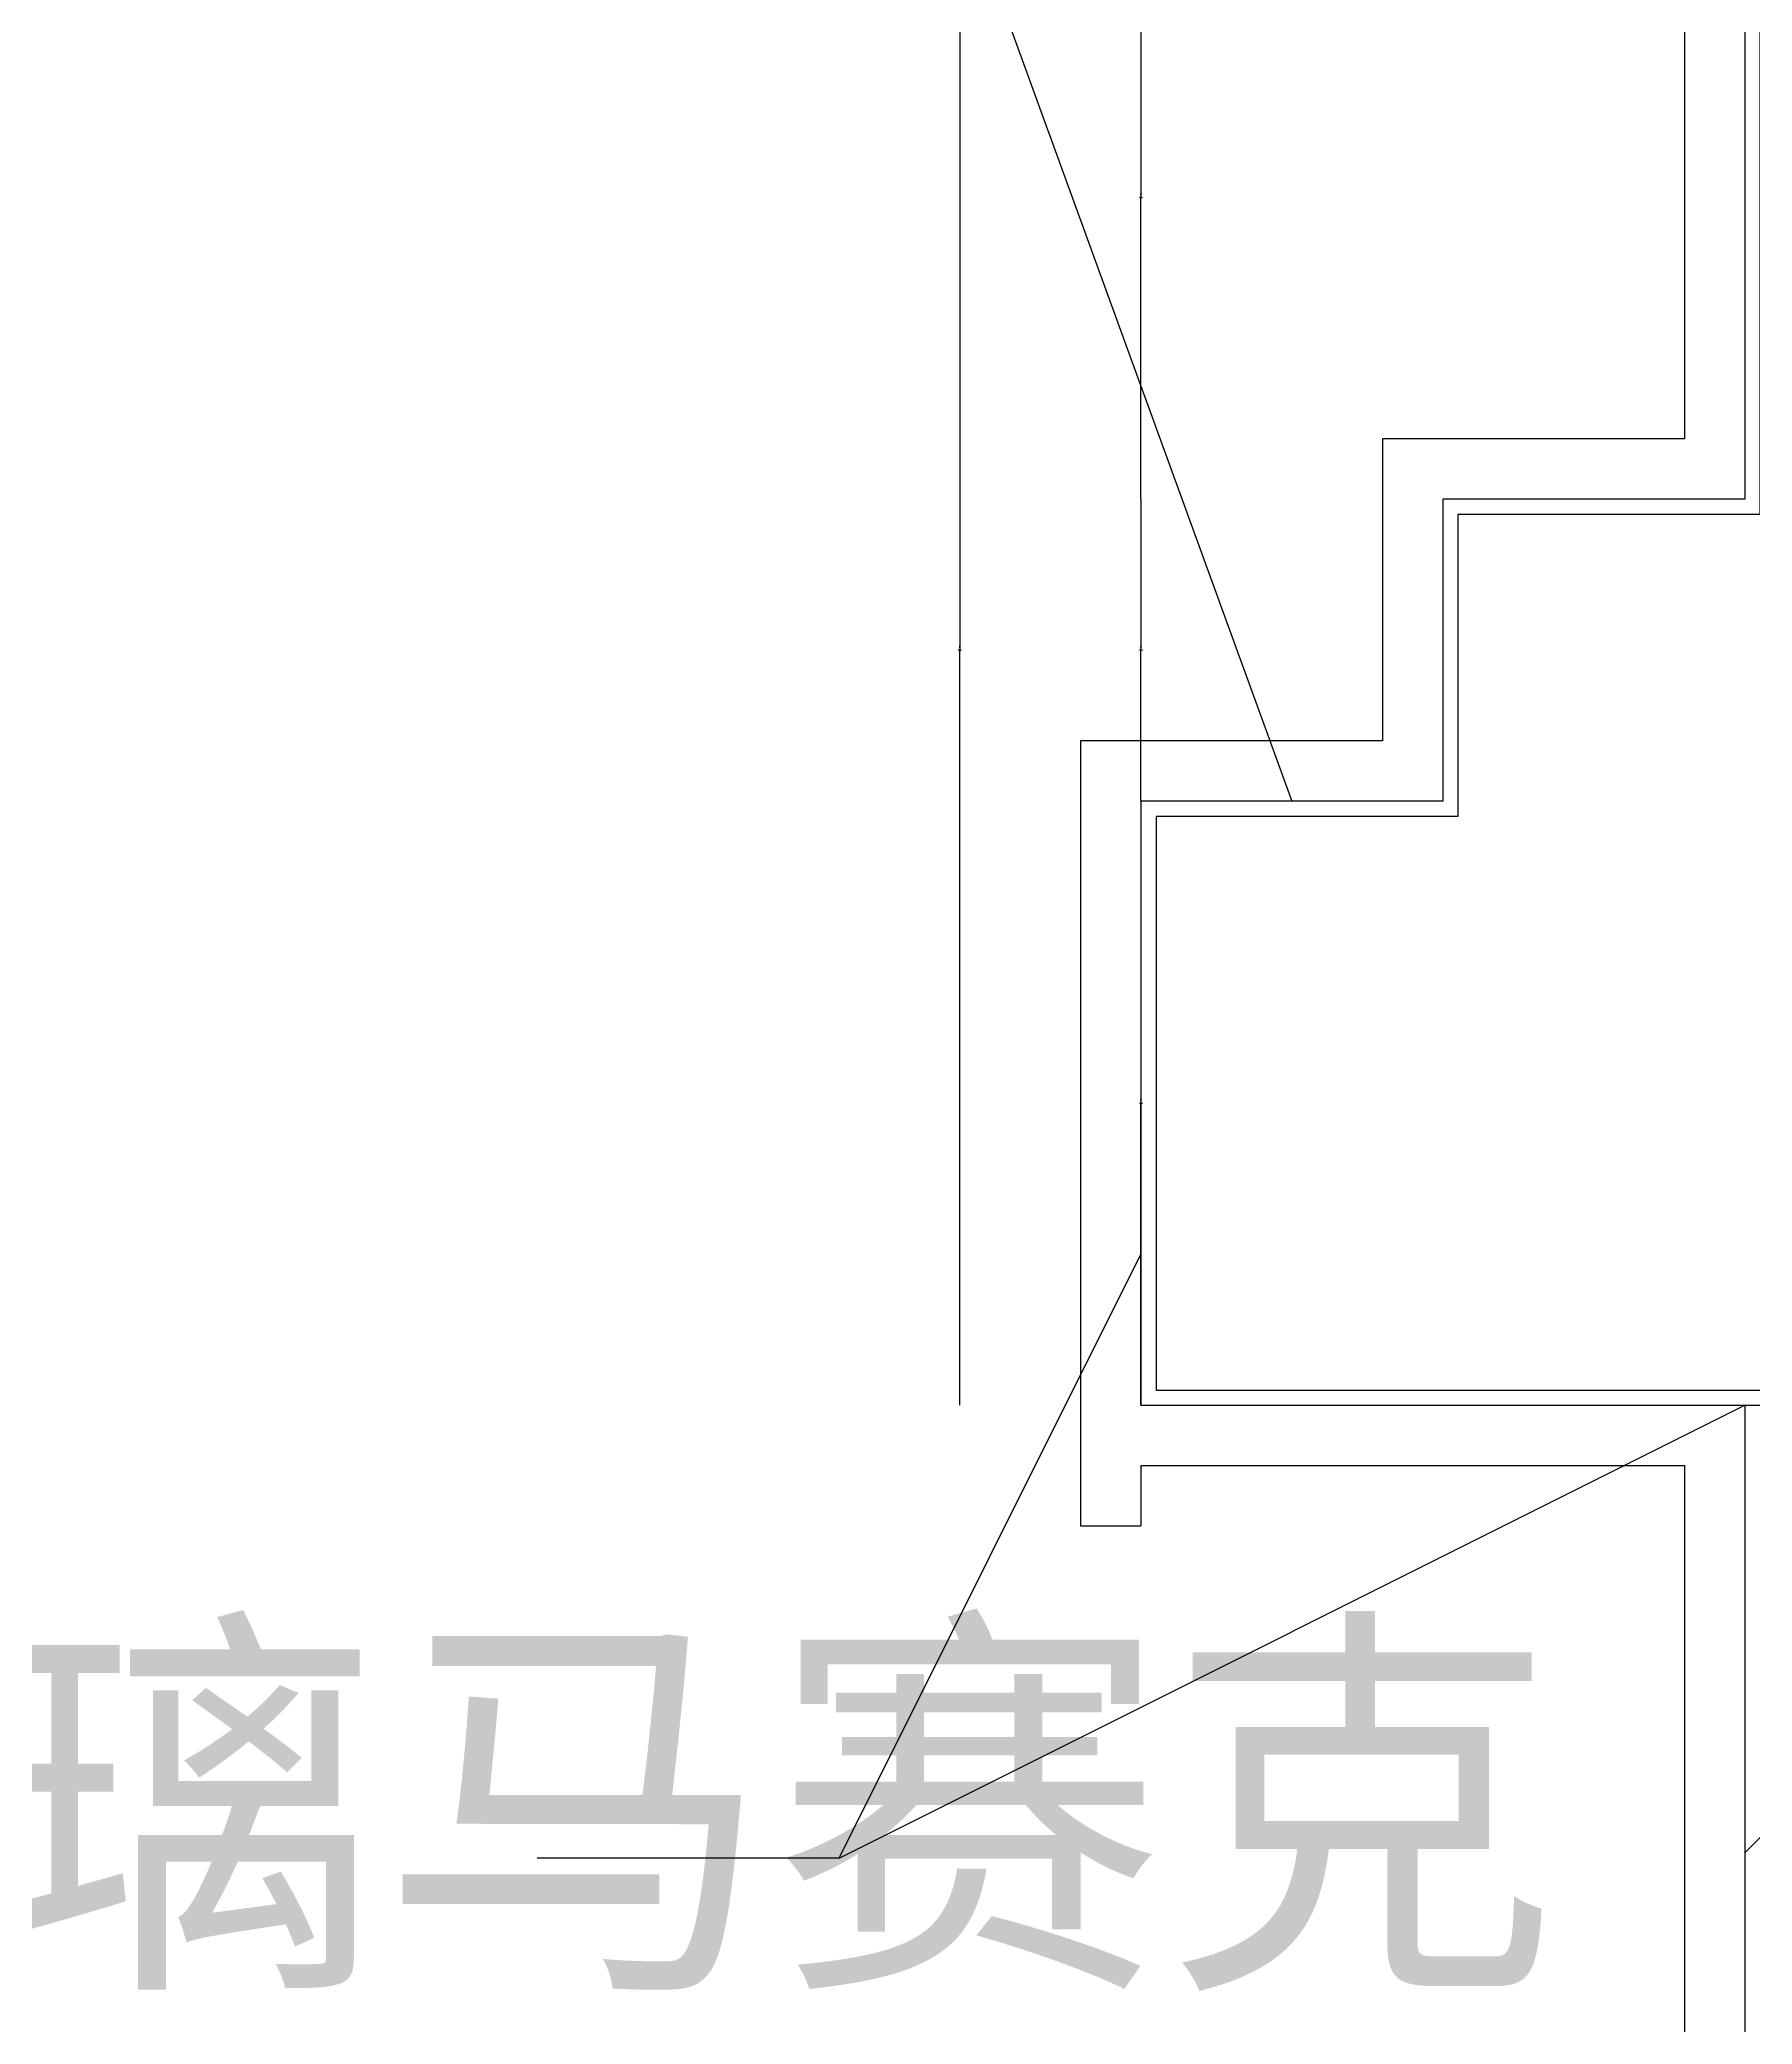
# Model space of a CAD drawing. Header units: metres. Extents: x -297 to 2210, y -16 to 3309.
# Drawn here: x 485 to 1052, y 993 to 1651 of the extents above; entities that cross this region are included whole.
import ezdxf

# ---------------------------------------------------------------- set-up
doc = ezdxf.new("R2010")
doc.units = ezdxf.units.M
for name, color, linetype in [('LM', 141, 'Continuous'), ('PUB_DIM', 3, 'Continuous'), ('PUB_TEXT', 7, 'Continuous'), ('PUB_WALL', 7, 'Continuous'), ('S_WALL', 7, 'Continuous')]:
    doc.layers.add(name, color=color, linetype=linetype)
doc.dimstyles.get("Standard").update_dxf_attribs({"dimtxt": 2.5, "dimasz": 2.5, "dimexe": 1.25, "dimexo": 0.625, "dimtad": 1, "dimcen": 2.5, "dimazin": 3, "dimtfac": 1, "dimtmove": 0, "dimatfit": 3})

# ---------------------------------------------------------------- blocks, each defined once
blk = doc.blocks.new('*D11')
for p, q in [((850, 1698.3), (850, 1598.3)), ((849.75, 1598.3), (849.5, 1598.3)), ((850, 1498.3), (850, 1598.3)), ((850, 1598.3), (850, 1598.3)), ((850.25, 1598.3), (850.5, 1598.3))]:
    blk.add_line(p, q)
at = {"layer": 'Defpoints'}
for p in [(850, 1698.3), (850, 1598.3), (850, 1498.3)]:
    blk.add_point(p, dxfattribs=at)
at = {"layer": 'PUB_DIM', "insert": (850, 1599.425), "char_height": 1, "attachment_point": 5}
blk.add_mtext('0', dxfattribs=at)
blk = doc.blocks.new('*D12')
for p, q in [((850, 1498.3), (850, 1448.3)), ((849.75, 1448.3), (849.5, 1448.3)), ((850, 1398.3), (850, 1448.3)), ((850, 1448.3), (850, 1448.3)), ((850.25, 1448.3), (850.5, 1448.3))]:
    blk.add_line(p, q)
at = {"layer": 'Defpoints'}
for p in [(850, 1498.3), (850, 1448.3), (850, 1398.3)]:
    blk.add_point(p, dxfattribs=at)
at = {"layer": 'PUB_DIM', "insert": (850, 1449.425), "char_height": 1, "attachment_point": 5}
blk.add_mtext('0', dxfattribs=at)
blk = doc.blocks.new('*D13')
for p, q in [((850, 1398.3), (850, 1298.3)), ((849.75, 1298.3), (849.5, 1298.3)), ((850, 1198.3), (850, 1298.3)), ((850, 1298.3), (850, 1298.3)), ((850.25, 1298.3), (850.5, 1298.3))]:
    blk.add_line(p, q)
at = {"layer": 'Defpoints'}
for p in [(850, 1398.3), (850, 1298.3), (850, 1198.3)]:
    blk.add_point(p, dxfattribs=at)
at = {"layer": 'PUB_DIM', "insert": (850, 1299.425), "char_height": 1, "attachment_point": 5}
blk.add_mtext('0', dxfattribs=at)
blk = doc.blocks.new('*D16')
for p, q in [((790, 1698.3), (790, 1448.3)), ((789.75, 1448.3), (789.5, 1448.3)), ((790, 1198.3), (790, 1448.3)), ((790, 1448.3), (790, 1448.3)), ((790.25, 1448.3), (790.5, 1448.3))]:
    blk.add_line(p, q)
at = {"layer": 'Defpoints'}
for p in [(790, 1698.3), (790, 1448.3), (790, 1198.3)]:
    blk.add_point(p, dxfattribs=at)
at = {"layer": 'PUB_DIM', "insert": (790, 1449.425), "char_height": 1, "attachment_point": 5}
blk.add_mtext('0', dxfattribs=at)

msp = doc.modelspace()

# ---------------------------------------------------------------- hatches: boundary and pattern name
at = {"layer": 'LM'}
h = msp.add_hatch(dxfattribs=at)
h.set_pattern_fill('ANSI31', scale=500)
h.paths.add_polyline_path([(1150, 1198.3), (1050, 1198.3), (1050, 898.23), (1150, 898.23)])
h.paths.add_polyline_path([(1230, 1198.3), (1150, 1198.3), (1150, 898.23), (1230, 898.23)])

# ---------------------------------------------------------------- linework, layer by layer
for p, q in [((1030, 2528.3), (1030, 1518.3)), ((500, 2498.3), (900, 1398.3)), ((1030, 1518.3), (930, 1518.3)), ((930, 1518.3), (930, 1418.3)), ((930, 1418.3), (830, 1418.3)), ((830, 1418.3), (830, 1178.3)), ((750, 1048.3), (850, 1248.3)), ((750, 1048.3), (1050, 1198.3)), ((830, 1178.3), (830, 1158.3)), ((850, 1178.3), (1030, 1178.3)), ((850, 1178.3), (850, 1158.3)), ((1030, 1178.3), (1030, 898.23)), ((830, 1158.3), (850, 1158.3)), ((750, 1048.3), (650, 1048.3))]:
    msp.add_line(p, q, dxfattribs=at)
at = {"layer": 'PUB_WALL'}
msp.add_lwpolyline([(1055, 2548.3), (1055, 1493.3), (955, 1493.3), (955, 1393.3), (855, 1393.3), (855, 1203.3), (1245, 1203.3), (1245, 1603.3), (1650, 1603.3)], dxfattribs=at)
at = {"layer": 'S_WALL'}
for p, q in [((1050, 2548.3), (1050, 1498.3)), ((950, 1498.3), (950, 1398.3)), ((1050, 1498.3), (950, 1498.3)), ((950, 1398.3), (850, 1398.3)), ((850, 1398.3), (850, 1198.3)), ((850, 1198.3), (1250, 1198.3)), ((1050, 1198.3), (1050, 898.23))]:
    msp.add_line(p, q, dxfattribs=at)

# ---------------------------------------------------------------- texts
at = {"layer": 'PUB_TEXT'}
msp.add_text('贴白色玻璃马赛克', height=100, dxfattribs=at).set_placement((-51.98, 1015.47))

# ---------------------------------------------------------------- dimensions: what is measured, and where the dimension line sits
at = {"layer": 'PUB_DIM'}
for base, p1, p2, picture, middle in [((790, 1448.3), (790, 1698.3), (790, 1198.3), '*D16', (790, 1449.425)), ((850, 1598.3), (850, 1698.3), (850, 1498.3), '*D11', (850, 1599.425)), ((850, 1448.3), (850, 1498.3), (850, 1398.3), '*D12', (850, 1449.425)), ((850, 1298.3), (850, 1398.3), (850, 1198.3), '*D13', (850, 1299.425))]:
    dim = msp.add_linear_dim(base=base, p1=p1, p2=p2, dimstyle='Standard', dxfattribs=at)
    dim.commit()
    dim.dimension.update_dxf_attribs({"geometry": picture, "text_midpoint": middle})

doc.saveas('drawing.dxf')
